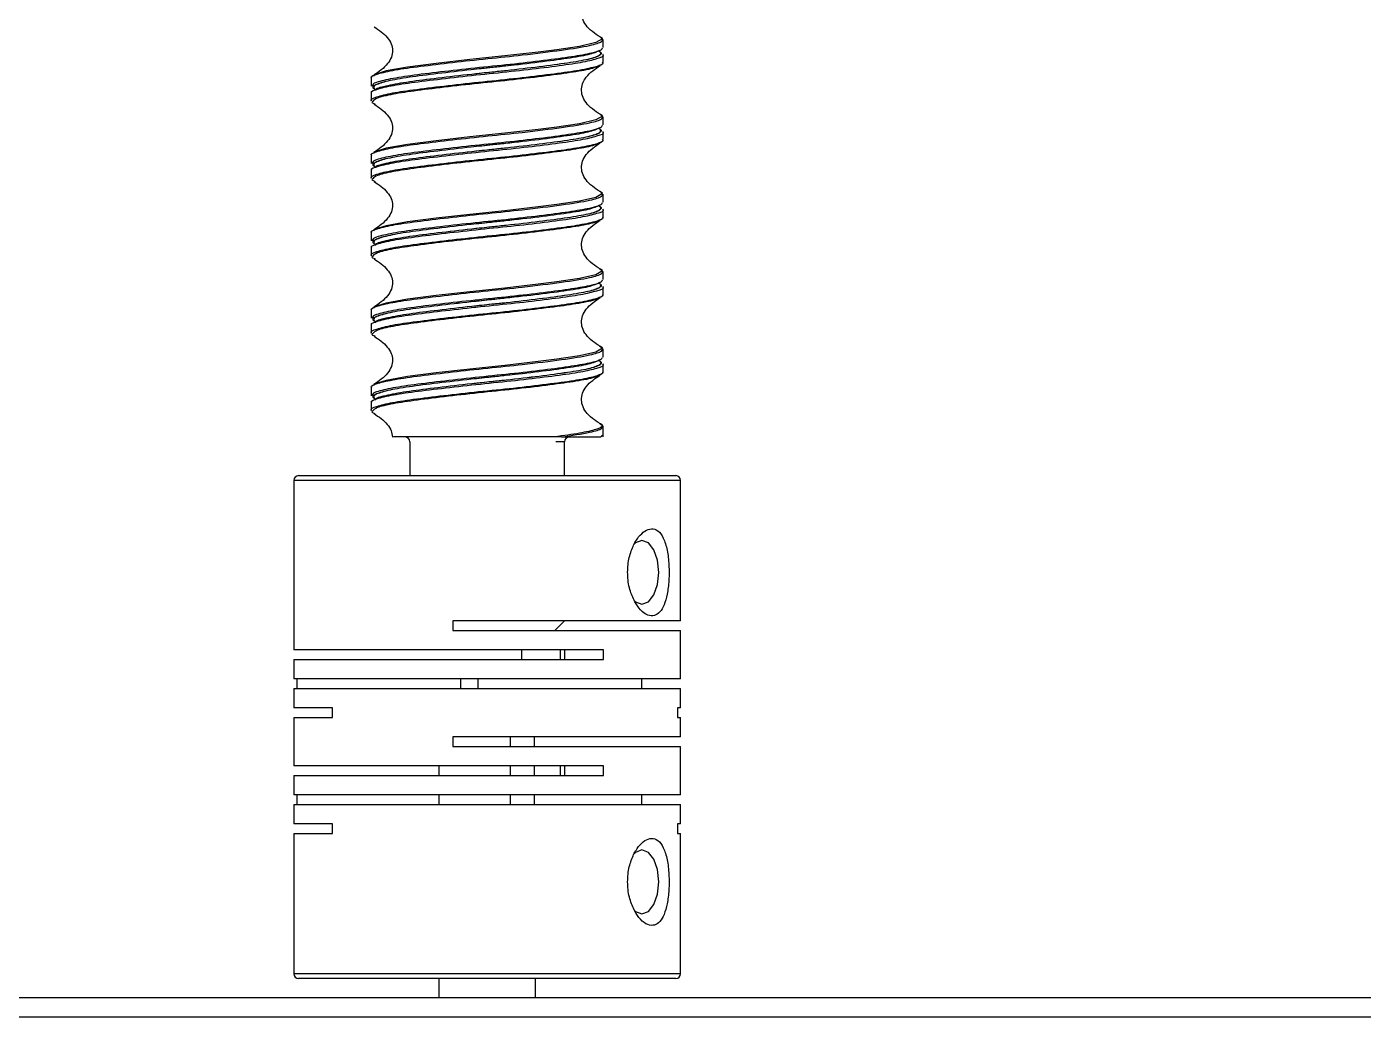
# Model space of a CAD drawing. Header units: millimetres. Extents: x 15 to 1184, y 5 to 1288.
# Drawn here: x 357.72 to 403.78, y 452.42 to 486.56 of the extents above; entities that cross this region are included whole.
import ezdxf

# ---------------------------------------------------------------- set-up
doc = ezdxf.new("R2010")
doc.units = ezdxf.units.MM

msp = doc.modelspace()

# ---------------------------------------------------------------- linework, layer by layer
at = {"color": 7, "linetype": 'Continuous', "lineweight": 25}
for p, q in [((377.455, 486.233), (377.516, 486.181)), ((377.588, 485.845), (377.588, 486.126)), ((377.588, 485.336), (377.588, 485.605)), ((374.891, 485.281), (374.221, 485.204)), ((369.588, 484.793), (369.588, 484.511)), ((369.692, 484.904), (369.67, 484.848)), ((369.588, 484.272), (369.588, 484.003)), ((377.455, 483.567), (377.516, 483.515)), ((377.588, 483.178), (377.588, 483.459)), ((377.588, 482.67), (377.588, 482.939)), ((374.891, 482.614), (374.221, 482.537)), ((369.588, 482.127), (369.588, 481.845)), ((369.692, 482.238), (369.67, 482.181)), ((369.588, 481.605), (369.588, 481.336)), ((377.455, 480.9), (377.516, 480.848)), ((377.588, 480.512), (377.588, 480.793)), ((377.588, 480.003), (377.588, 480.272)), ((369.692, 479.571), (369.67, 479.514)), ((374.891, 479.948), (374.221, 479.87)), ((369.588, 479.46), (369.588, 479.178)), ((369.588, 478.938), (369.588, 478.67)), ((377.455, 478.233), (377.516, 478.181)), ((377.588, 477.845), (377.588, 478.126)), ((374.891, 477.281), (374.221, 477.204)), ((377.588, 477.336), (377.588, 477.605)), ((369.588, 476.793), (369.588, 476.511)), ((369.692, 476.904), (369.67, 476.848)), ((369.588, 476.272), (369.588, 476.003)), ((377.455, 475.567), (377.516, 475.515)), ((377.588, 475.178), (377.588, 475.459)), ((377.588, 474.67), (377.588, 474.939)), ((374.891, 474.614), (374.221, 474.537)), ((369.588, 474.127), (369.588, 473.845)), ((369.692, 474.238), (369.67, 474.181)), ((369.588, 473.605), (369.588, 473.336)), ((377.455, 472.9), (377.516, 472.848)), ((377.588, 472.422), (377.588, 472.793)), ((370.921, 472.255), (370.921, 471.088)), ((376.143, 472.422), (377.498, 472.422)), ((376.255, 471.088), (376.255, 472.255)), ((377.539, 472.47), (377.498, 472.422)), ((377.535, 472.466), (377.582, 472.489)), ((366.921, 470.922), (366.921, 465.088)), ((380.088, 471.088), (367.088, 471.088)), ((380.255, 466.088), (380.255, 470.922)), ((380.255, 466.088), (372.401, 466.088)), ((372.401, 466.088), (372.401, 465.755)), ((372.401, 465.755), (380.255, 465.755)), ((375.921, 465.755), (376.255, 466.088)), ((380.255, 464.088), (380.255, 465.755)), ((377.591, 465.088), (366.921, 465.088)), ((374.775, 465.088), (374.775, 464.755)), ((376.114, 464.755), (376.114, 465.088)), ((376.252, 465.088), (376.252, 464.755)), ((377.591, 464.755), (377.591, 465.088)), ((366.921, 464.755), (366.921, 464.088)), ((366.921, 464.755), (377.591, 464.755)), ((380.255, 464.088), (366.921, 464.088)), ((367.028, 464.088), (367.028, 463.755)), ((372.683, 463.755), (372.683, 464.088)), ((373.264, 464.088), (373.264, 463.755)), ((378.919, 463.755), (378.919, 464.088)), ((366.921, 463.755), (366.921, 463.088)), ((366.921, 463.755), (380.255, 463.755)), ((380.255, 463.088), (380.255, 463.755)), ((368.257, 463.088), (366.921, 463.088)), ((368.257, 462.755), (368.257, 463.088)), ((380.148, 463.088), (380.148, 462.755)), ((380.255, 463.088), (380.148, 463.088)), ((366.921, 462.755), (366.921, 461.088)), ((366.921, 462.755), (368.257, 462.755)), ((380.148, 462.755), (380.255, 462.755)), ((380.255, 462.088), (380.255, 462.755)), ((380.255, 462.088), (372.401, 462.088)), ((372.401, 462.088), (372.401, 461.755)), ((374.39, 461.755), (374.39, 462.088)), ((375.215, 461.755), (375.215, 462.088)), ((372.401, 461.755), (380.255, 461.755)), ((380.255, 460.088), (380.255, 461.755)), ((377.591, 461.088), (366.921, 461.088)), ((366.921, 460.755), (366.921, 460.088)), ((366.921, 460.755), (377.591, 460.755)), ((371.921, 461.088), (371.921, 460.755)), ((374.39, 460.755), (374.39, 461.088)), ((375.215, 460.755), (375.215, 461.088)), ((376.114, 460.755), (376.114, 461.088)), ((376.252, 461.088), (376.252, 460.755)), ((377.591, 460.755), (377.591, 461.088)), ((380.255, 460.088), (366.921, 460.088)), ((366.921, 459.755), (366.921, 459.088)), ((366.921, 459.755), (380.255, 459.755)), ((367.028, 460.088), (367.028, 459.755)), ((371.921, 460.088), (371.921, 459.755)), ((374.39, 459.755), (374.39, 460.088)), ((375.215, 459.755), (375.215, 460.088)), ((378.919, 459.755), (378.919, 460.088)), ((380.255, 459.088), (380.255, 459.755)), ((368.257, 459.088), (366.921, 459.088)), ((368.257, 458.755), (368.257, 459.088)), ((380.255, 459.088), (380.148, 459.088)), ((380.148, 459.088), (380.148, 458.755)), ((366.921, 458.755), (366.921, 453.922)), ((366.921, 458.755), (368.257, 458.755)), ((380.148, 458.755), (380.255, 458.755)), ((380.255, 453.922), (380.255, 458.755)), ((380.088, 453.755), (367.088, 453.755)), ((371.921, 453.755), (371.921, 453.088)), ((375.255, 453.088), (375.255, 453.755)), ((442.042, 453.088), (305.375, 453.088)), ((511.709, 452.422), (235.709, 452.422))]:
    msp.add_line(p, q, dxfattribs=at)
at = {"color": 8, "linetype": 'Continuous', "lineweight": 25}
for p, q in [((376.255, 472.255), (375.952, 472.255)), ((380.255, 470.922), (366.921, 470.922)), ((380.255, 453.922), (366.921, 453.922))]:
    msp.add_line(p, q, dxfattribs=at)
at = {"color": 8, "linetype": 'Continuous', "lineweight": 25, "flags": 128}
for points in [[(377.516, 486.181), (377.556, 486.147), (377.334, 486.014), (376.763, 485.883), (375.907, 485.757), (375.891, 485.755), (375.348, 485.686), (374.19, 485.554), (372.992, 485.428), (371.825, 485.294), (370.844, 485.168), (370.106, 485.037), (369.692, 484.904), (369.692, 484.904)], [(377.516, 483.515), (377.556, 483.48), (377.334, 483.348), (376.763, 483.217), (375.907, 483.09), (375.891, 483.088), (375.348, 483.019), (374.19, 482.888), (372.992, 482.762), (371.825, 482.627), (370.844, 482.501), (370.106, 482.37), (369.692, 482.238), (369.692, 482.238)], [(377.516, 480.848), (377.556, 480.813), (377.334, 480.681), (376.763, 480.55), (375.907, 480.424), (375.891, 480.422), (375.348, 480.352), (374.19, 480.221), (372.992, 480.095), (371.825, 479.961), (370.844, 479.835), (370.106, 479.704), (369.692, 479.571), (369.692, 479.571)], [(377.516, 478.181), (377.556, 478.147), (377.334, 478.014), (376.763, 477.883), (375.907, 477.757), (375.891, 477.755), (375.348, 477.686), (374.19, 477.554), (372.992, 477.428), (371.825, 477.294), (370.844, 477.168), (370.106, 477.037), (369.692, 476.904), (369.692, 476.904)], [(377.516, 475.515), (377.556, 475.48), (377.334, 475.348), (376.763, 475.217), (375.907, 475.09), (375.891, 475.088), (375.348, 475.019), (374.19, 474.888), (372.992, 474.762), (371.825, 474.627), (370.844, 474.501), (370.106, 474.37), (369.692, 474.238), (369.692, 474.238)]]:
    msp.add_lwpolyline(points, dxfattribs=at)
at = {"color": 7, "linetype": 'Continuous', "lineweight": 25, "flags": 128}
for points in [[(379.499, 467.755), (379.455, 468.176), (379.33, 468.533), (379.142, 468.771), (378.921, 468.855), (378.7, 468.771), (378.649, 468.726)], [(378.674, 466.76), (378.7, 466.739), (378.921, 466.655), (379.142, 466.739), (379.33, 466.977), (379.455, 467.334), (379.499, 467.755)], [(379.499, 457.088), (379.455, 457.509), (379.33, 457.866), (379.142, 458.105), (378.921, 458.188), (378.7, 458.105), (378.649, 458.059)], [(378.674, 456.094), (378.7, 456.072), (378.921, 455.988), (379.142, 456.072), (379.33, 456.31), (379.455, 456.667), (379.499, 457.088)]]:
    msp.add_lwpolyline(points, dxfattribs=at)
at = {"color": 7, "linetype": 'Continuous', "lineweight": 25}
for centre, start, end in [((370.755, 472.255), 0, 90), ((376.421, 472.255), 90, 180), ((367.088, 470.922), 90, 180), ((380.088, 470.922), 0, 90), ((367.088, 453.922), 180, 270), ((380.088, 453.922), 270, 0)]:
    msp.add_arc(centre, 0.167, start, end, dxfattribs=at)
for points, knots in [([(377.557, 486.162), (377.369, 486.28), (377.101, 486.447), (376.882, 486.777), (376.821, 487.026), (376.864, 487.275), (377.057, 487.604), (377.305, 487.771), (377.48, 487.888)], [0, 0, 0, 0, 0.278355, 0.394273, 0.499971, 0.605666, 0.721598, 1, 1, 1, 1]), ([(369.686, 486.561), (369.853, 486.45), (370.09, 486.292), (370.286, 485.981), (370.34, 485.743), (370.295, 485.502), (370.101, 485.178), (369.856, 485.015), (369.683, 484.9)], [0, 0, 0, 0, 0.273014, 0.389182, 0.4964, 0.603606, 0.720291, 1, 1, 1, 1]), ([(369.611, 484.793), (369.604, 484.799), (369.545, 484.849), (369.793, 484.937), (370.359, 485.074), (371.264, 485.197), (372.372, 485.33), (373.598, 485.463), (374.923, 485.597), (376.213, 485.758), (377.132, 485.903), (377.579, 486.042), (377.559, 486.117), (377.55, 486.15)], [0, 0, 0, 0, 0.013651, 0.108666, 0.205466, 0.300109, 0.396402, 0.49258, 0.5873, 0.707927, 0.829084, 0.925888, 1, 1, 1, 1]), ([(369.616, 484.272), (369.608, 484.28), (369.551, 484.331), (369.811, 484.421), (370.394, 484.559), (371.309, 484.681), (372.426, 484.815), (373.653, 484.947), (374.877, 485.071), (375.972, 485.207), (376.863, 485.332), (377.4, 485.463), (377.655, 485.556), (377.577, 485.602), (377.572, 485.605)], [0, 0, 0, 0, 0.018248, 0.11493, 0.213428, 0.309732, 0.407717, 0.505583, 0.601967, 0.700482, 0.797036, 0.894683, 0.992836, 1, 1, 1, 1]), ([(377.553, 485.821), (377.543, 485.799), (377.515, 485.738), (377.14, 485.628), (376.429, 485.509), (375.419, 485.376), (374.242, 485.243), (373.001, 485.12), (371.822, 484.983), (370.797, 484.859), (370.047, 484.727), (369.627, 484.608), (369.628, 484.539), (369.629, 484.511)], [0, 0, 0, 0, 0.050753, 0.14174, 0.239732, 0.339504, 0.439061, 0.537198, 0.637467, 0.735693, 0.835134, 0.934996, 1, 1, 1, 1]), ([(377.418, 485.73), (377.441, 485.719), (377.548, 485.665), (377.503, 485.57), (377.116, 485.434), (376.389, 485.311), (375.406, 485.177), (374.253, 485.045), (373.036, 484.921), (371.878, 484.785), (370.865, 484.66), (370.136, 484.529), (369.749, 484.428), (369.735, 484.375), (369.732, 484.365)], [0, 0, 0, 0, 0.025469, 0.1199, 0.21604, 0.31002, 0.40571, 0.501193, 0.595313, 0.691481, 0.785686, 0.881057, 0.976833, 1, 1, 1, 1]), ([(377.458, 485.742), (377.355, 485.692), (377.163, 485.597), (376.376, 485.468), (375.396, 485.335), (374.462, 485.229), (373.895, 485.169), (373.731, 485.152)], [0, 0, 0, 0, 0.248225, 0.46621, 0.688159, 0.90963, 1, 1, 1, 1]), ([(377.553, 485.336), (377.564, 485.326), (377.615, 485.273), (377.336, 485.172), (376.723, 485.04), (375.79, 484.916), (374.665, 484.779), (373.432, 484.655), (372.215, 484.523), (371.13, 484.39), (370.259, 484.267), (369.746, 484.13), (369.528, 484.047), (369.589, 484.004), (369.59, 484.003)], [0, 0, 0, 0, 0.024544, 0.122637, 0.220352, 0.316835, 0.415345, 0.511772, 0.609561, 0.707597, 0.803858, 0.902335, 0.999085, 1, 1, 1, 1]), ([(373.769, 485.156), (373.524, 485.13), (372.875, 485.062), (371.86, 484.942), (370.86, 484.818), (370.103, 484.687), (369.713, 484.552), (369.587, 484.471), (369.691, 484.426), (369.695, 484.424)], [0, 0, 0, 0, 0.108501, 0.287638, 0.463119, 0.640772, 0.819177, 0.994152, 1, 1, 1, 1]), ([(377.557, 483.496), (377.369, 483.614), (377.101, 483.781), (376.882, 484.11), (376.821, 484.359), (376.864, 484.608), (377.057, 484.937), (377.305, 485.104), (377.48, 485.222)], [0, 0, 0, 0, 0.278352, 0.394277, 0.499976, 0.605664, 0.721596, 1, 1, 1, 1]), ([(377.54, 485.282), (377.542, 485.279), (377.559, 485.261), (377.499, 485.242), (377.449, 485.227)], [0, 0, 0, 0, 0.1675637, 1, 1, 1, 1]), ([(373.75, 484.994), (373.517, 484.97), (372.877, 484.903), (371.873, 484.784), (370.86, 484.66), (370.128, 484.529), (369.737, 484.426), (369.724, 484.372), (369.721, 484.36)], [0, 0, 0, 0, 0.119372, 0.32656, 0.529523, 0.734998, 0.941339, 1, 1, 1, 1]), ([(369.686, 484.447), (369.68, 484.441), (369.663, 484.425), (369.716, 484.407), (369.75, 484.397)], [0, 0, 0, 0, 0.368274, 1, 1, 1, 1]), ([(369.642, 483.989), (369.633, 483.984), (369.58, 483.953), (369.66, 483.921), (369.727, 483.895)], [0, 0, 0, 0, 0.172985, 1, 1, 1, 1]), ([(369.686, 483.894), (369.853, 483.783), (370.09, 483.625), (370.286, 483.314), (370.34, 483.076), (370.295, 482.836), (370.101, 482.512), (369.856, 482.348), (369.683, 482.233)], [0, 0, 0, 0, 0.273015, 0.389182, 0.496401, 0.603601, 0.720287, 1, 1, 1, 1]), ([(369.611, 482.127), (369.604, 482.133), (369.545, 482.182), (369.793, 482.271), (370.359, 482.408), (371.264, 482.531), (372.372, 482.664), (373.598, 482.796), (374.923, 482.93), (376.213, 483.092), (377.132, 483.236), (377.579, 483.375), (377.559, 483.45), (377.55, 483.483)], [0, 0, 0, 0, 0.013651, 0.108666, 0.205466, 0.300109, 0.396402, 0.49258, 0.5873, 0.707927, 0.829084, 0.925888, 1, 1, 1, 1]), ([(369.616, 481.605), (369.608, 481.613), (369.551, 481.664), (369.811, 481.755), (370.394, 481.892), (371.309, 482.015), (372.426, 482.148), (373.653, 482.28), (374.877, 482.404), (375.972, 482.541), (376.863, 482.665), (377.4, 482.796), (377.655, 482.89), (377.577, 482.936), (377.572, 482.939)], [0, 0, 0, 0, 0.018248, 0.11493, 0.213427, 0.309732, 0.407716, 0.505583, 0.601967, 0.700482, 0.797036, 0.894683, 0.992836, 1, 1, 1, 1]), ([(377.553, 483.155), (377.543, 483.133), (377.515, 483.071), (377.14, 482.961), (376.429, 482.842), (375.419, 482.709), (374.242, 482.577), (373.001, 482.453), (371.822, 482.316), (370.797, 482.192), (370.047, 482.06), (369.627, 481.942), (369.628, 481.872), (369.629, 481.845)], [0, 0, 0, 0, 0.050753, 0.14174, 0.239732, 0.339504, 0.439061, 0.537198, 0.637467, 0.735693, 0.835134, 0.934996, 1, 1, 1, 1]), ([(377.418, 483.064), (377.441, 483.052), (377.548, 482.999), (377.503, 482.903), (377.116, 482.767), (376.389, 482.644), (375.406, 482.511), (374.253, 482.378), (373.036, 482.255), (371.878, 482.118), (370.865, 481.994), (370.136, 481.862), (369.749, 481.761), (369.735, 481.709), (369.732, 481.698)], [0, 0, 0, 0, 0.025469, 0.1199, 0.21604, 0.31002, 0.40571, 0.501193, 0.595313, 0.691481, 0.785686, 0.881057, 0.976833, 1, 1, 1, 1]), ([(377.458, 483.075), (377.355, 483.025), (377.163, 482.93), (376.376, 482.802), (375.396, 482.668), (374.462, 482.562), (373.895, 482.502), (373.731, 482.485)], [0, 0, 0, 0, 0.248224, 0.46621, 0.688159, 0.90963, 1, 1, 1, 1]), ([(377.553, 482.67), (377.564, 482.659), (377.615, 482.606), (377.336, 482.505), (376.723, 482.374), (375.79, 482.249), (374.665, 482.113), (373.432, 481.989), (372.215, 481.857), (371.13, 481.723), (370.259, 481.6), (369.746, 481.464), (369.528, 481.38), (369.589, 481.337), (369.59, 481.336)], [0, 0, 0, 0, 0.024544, 0.122637, 0.220352, 0.316835, 0.415345, 0.511772, 0.609561, 0.707597, 0.803858, 0.902335, 0.999085, 1, 1, 1, 1]), ([(373.769, 482.489), (373.524, 482.463), (372.875, 482.395), (371.86, 482.276), (370.86, 482.151), (370.103, 482.02), (369.713, 481.886), (369.587, 481.804), (369.691, 481.759), (369.695, 481.758)], [0, 0, 0, 0, 0.108501, 0.287637, 0.463118, 0.640772, 0.819177, 0.994152, 1, 1, 1, 1]), ([(373.75, 482.327), (373.517, 482.303), (372.877, 482.236), (371.873, 482.118), (370.86, 481.994), (370.128, 481.862), (369.737, 481.759), (369.724, 481.705), (369.721, 481.693)], [0, 0, 0, 0, 0.119372, 0.32656, 0.529523, 0.734998, 0.941339, 1, 1, 1, 1]), ([(377.557, 480.829), (377.369, 480.947), (377.101, 481.114), (376.882, 481.444), (376.821, 481.693), (376.864, 481.941), (377.057, 482.271), (377.305, 482.437), (377.48, 482.555)], [0, 0, 0, 0, 0.2783506, 0.3942752, 0.4999728, 0.6056679, 0.7215927, 1, 1, 1, 1]), ([(377.54, 482.615), (377.542, 482.612), (377.559, 482.595), (377.499, 482.576), (377.449, 482.56)], [0, 0, 0, 0, 0.1675637, 1, 1, 1, 1]), ([(369.686, 481.78), (369.68, 481.774), (369.663, 481.758), (369.716, 481.741), (369.75, 481.73)], [0, 0, 0, 0, 0.368276, 1, 1, 1, 1]), ([(369.642, 481.322), (369.633, 481.317), (369.58, 481.286), (369.66, 481.254), (369.727, 481.228)], [0, 0, 0, 0, 0.172985, 1, 1, 1, 1]), ([(369.686, 481.227), (369.853, 481.117), (370.09, 480.959), (370.286, 480.647), (370.34, 480.41), (370.295, 480.169), (370.101, 479.845), (369.856, 479.682), (369.683, 479.566)], [0, 0, 0, 0, 0.273012, 0.389185, 0.496397, 0.603604, 0.72029, 1, 1, 1, 1]), ([(369.611, 479.46), (369.604, 479.466), (369.545, 479.515), (369.793, 479.604), (370.359, 479.741), (371.264, 479.864), (372.372, 479.997), (373.598, 480.129), (374.923, 480.263), (376.213, 480.425), (377.132, 480.569), (377.579, 480.708), (377.559, 480.784), (377.55, 480.816)], [0, 0, 0, 0, 0.013652, 0.108666, 0.205466, 0.300109, 0.396402, 0.49258, 0.5873, 0.707927, 0.829084, 0.925888, 1, 1, 1, 1]), ([(377.553, 480.488), (377.543, 480.466), (377.515, 480.405), (377.14, 480.295), (376.429, 480.176), (375.419, 480.042), (374.242, 479.91), (373.001, 479.786), (371.822, 479.65), (370.797, 479.525), (370.047, 479.394), (369.627, 479.275), (369.628, 479.205), (369.629, 479.178)], [0, 0, 0, 0, 0.0507527, 0.1417399, 0.2397321, 0.339504, 0.4390612, 0.5371977, 0.6374673, 0.7356931, 0.835134, 0.9349956, 1, 1, 1, 1]), ([(377.553, 480.003), (377.564, 479.993), (377.615, 479.94), (377.336, 479.838), (376.723, 479.707), (375.79, 479.583), (374.665, 479.446), (373.432, 479.322), (372.215, 479.19), (371.13, 479.057), (370.259, 478.934), (369.746, 478.797), (369.528, 478.714), (369.589, 478.67), (369.59, 478.67)], [0, 0, 0, 0, 0.024544, 0.122637, 0.220352, 0.316835, 0.415345, 0.511772, 0.609561, 0.707597, 0.803858, 0.902335, 0.999085, 1, 1, 1, 1]), ([(369.616, 478.938), (369.608, 478.946), (369.551, 478.998), (369.811, 479.088), (370.394, 479.225), (371.309, 479.348), (372.426, 479.481), (373.653, 479.614), (374.877, 479.737), (375.972, 479.874), (376.863, 479.999), (377.4, 480.13), (377.655, 480.223), (377.577, 480.269), (377.572, 480.272)], [0, 0, 0, 0, 0.0182477, 0.1149299, 0.2134275, 0.3097322, 0.4077166, 0.5055834, 0.6019673, 0.700482, 0.7970363, 0.8946829, 0.9928363, 1, 1, 1, 1]), ([(377.418, 480.397), (377.441, 480.386), (377.548, 480.332), (377.503, 480.237), (377.116, 480.1), (376.389, 479.977), (375.406, 479.844), (374.253, 479.712), (373.036, 479.588), (371.878, 479.451), (370.865, 479.327), (370.136, 479.196), (369.749, 479.095), (369.735, 479.042), (369.732, 479.032)], [0, 0, 0, 0, 0.025469, 0.119899, 0.21604, 0.31002, 0.40571, 0.501193, 0.595313, 0.691481, 0.785686, 0.881057, 0.976833, 1, 1, 1, 1]), ([(377.458, 480.409), (377.355, 480.358), (377.163, 480.263), (376.376, 480.135), (375.396, 480.002), (374.462, 479.895), (373.895, 479.836), (373.731, 479.818)], [0, 0, 0, 0, 0.248224, 0.46621, 0.688159, 0.90963, 1, 1, 1, 1]), ([(373.769, 479.822), (373.524, 479.797), (372.875, 479.729), (371.86, 479.609), (370.86, 479.485), (370.103, 479.353), (369.713, 479.219), (369.587, 479.138), (369.691, 479.092), (369.695, 479.091)], [0, 0, 0, 0, 0.108501, 0.287638, 0.463119, 0.640772, 0.819177, 0.994153, 1, 1, 1, 1]), ([(373.75, 479.661), (373.517, 479.636), (372.877, 479.57), (371.873, 479.451), (370.86, 479.327), (370.128, 479.196), (369.737, 479.093), (369.724, 479.038), (369.721, 479.026)], [0, 0, 0, 0, 0.119372, 0.32656, 0.529524, 0.734999, 0.941339, 1, 1, 1, 1]), ([(377.557, 478.162), (377.369, 478.28), (377.101, 478.447), (376.882, 478.777), (376.821, 479.026), (376.864, 479.275), (377.057, 479.604), (377.305, 479.771), (377.48, 479.888)], [0, 0, 0, 0, 0.278356, 0.394274, 0.499972, 0.605667, 0.721592, 1, 1, 1, 1]), ([(377.54, 479.949), (377.542, 479.946), (377.559, 479.928), (377.499, 479.909), (377.449, 479.893)], [0, 0, 0, 0, 0.167564, 1, 1, 1, 1]), ([(369.686, 479.113), (369.68, 479.107), (369.663, 479.091), (369.716, 479.074), (369.75, 479.063)], [0, 0, 0, 0, 0.368276, 1, 1, 1, 1]), ([(369.642, 478.656), (369.633, 478.65), (369.58, 478.619), (369.66, 478.588), (369.727, 478.561)], [0, 0, 0, 0, 0.172985, 1, 1, 1, 1]), ([(369.686, 478.561), (369.853, 478.45), (370.09, 478.292), (370.286, 477.981), (370.34, 477.743), (370.295, 477.502), (370.101, 477.178), (369.856, 477.015), (369.683, 476.9)], [0, 0, 0, 0, 0.273014, 0.389182, 0.4964, 0.603606, 0.720291, 1, 1, 1, 1]), ([(369.611, 476.793), (369.604, 476.799), (369.545, 476.849), (369.793, 476.937), (370.359, 477.074), (371.264, 477.197), (372.372, 477.33), (373.598, 477.463), (374.923, 477.597), (376.213, 477.758), (377.132, 477.903), (377.579, 478.042), (377.559, 478.117), (377.55, 478.15)], [0, 0, 0, 0, 0.013652, 0.108666, 0.205466, 0.300109, 0.396402, 0.49258, 0.5873, 0.707927, 0.829084, 0.925888, 1, 1, 1, 1]), ([(377.553, 477.821), (377.543, 477.799), (377.515, 477.738), (377.14, 477.628), (376.429, 477.509), (375.419, 477.376), (374.242, 477.243), (373.001, 477.12), (371.822, 476.983), (370.797, 476.859), (370.047, 476.727), (369.627, 476.608), (369.628, 476.539), (369.629, 476.511)], [0, 0, 0, 0, 0.0507525, 0.14174, 0.239732, 0.339504, 0.439061, 0.5371977, 0.6374673, 0.7356931, 0.835134, 0.9349956, 1, 1, 1, 1]), ([(377.418, 477.73), (377.441, 477.719), (377.548, 477.665), (377.503, 477.57), (377.116, 477.434), (376.389, 477.311), (375.406, 477.177), (374.253, 477.045), (373.036, 476.921), (371.878, 476.785), (370.865, 476.66), (370.136, 476.529), (369.749, 476.428), (369.735, 476.375), (369.732, 476.365)], [0, 0, 0, 0, 0.0254688, 0.1198996, 0.2160401, 0.31002, 0.4057103, 0.5011927, 0.5953126, 0.6914805, 0.7856859, 0.8810571, 0.9768326, 1, 1, 1, 1]), ([(377.458, 477.742), (377.355, 477.692), (377.163, 477.597), (376.376, 477.468), (375.396, 477.335), (374.462, 477.229), (373.895, 477.169), (373.731, 477.152)], [0, 0, 0, 0, 0.248225, 0.46621, 0.688159, 0.90963, 1, 1, 1, 1]), ([(377.553, 477.336), (377.564, 477.326), (377.615, 477.273), (377.336, 477.172), (376.723, 477.04), (375.79, 476.916), (374.665, 476.779), (373.432, 476.655), (372.215, 476.523), (371.13, 476.39), (370.259, 476.267), (369.746, 476.13), (369.528, 476.047), (369.589, 476.004), (369.59, 476.003)], [0, 0, 0, 0, 0.024544, 0.122637, 0.220352, 0.316835, 0.415345, 0.511772, 0.609561, 0.707597, 0.803858, 0.902335, 0.999085, 1, 1, 1, 1]), ([(369.616, 476.272), (369.608, 476.28), (369.551, 476.331), (369.811, 476.421), (370.394, 476.559), (371.309, 476.681), (372.426, 476.815), (373.653, 476.947), (374.877, 477.071), (375.972, 477.207), (376.863, 477.332), (377.4, 477.463), (377.655, 477.556), (377.577, 477.602), (377.572, 477.605)], [0, 0, 0, 0, 0.018248, 0.11493, 0.213428, 0.309732, 0.407717, 0.505583, 0.601967, 0.700482, 0.797036, 0.894683, 0.992836, 1, 1, 1, 1]), ([(377.54, 477.282), (377.542, 477.279), (377.559, 477.261), (377.499, 477.242), (377.449, 477.227)], [0, 0, 0, 0, 0.1675637, 1, 1, 1, 1]), ([(373.769, 477.156), (373.524, 477.13), (372.875, 477.062), (371.86, 476.942), (370.86, 476.818), (370.103, 476.687), (369.713, 476.552), (369.587, 476.471), (369.691, 476.426), (369.695, 476.424)], [0, 0, 0, 0, 0.108501, 0.287638, 0.463119, 0.640772, 0.819177, 0.994153, 1, 1, 1, 1]), ([(373.75, 476.994), (373.517, 476.97), (372.877, 476.903), (371.873, 476.784), (370.86, 476.66), (370.128, 476.529), (369.737, 476.426), (369.724, 476.372), (369.721, 476.36)], [0, 0, 0, 0, 0.119372, 0.32656, 0.529524, 0.734998, 0.941339, 1, 1, 1, 1]), ([(377.557, 475.496), (377.369, 475.614), (377.101, 475.781), (376.882, 476.11), (376.821, 476.359), (376.864, 476.608), (377.057, 476.937), (377.305, 477.104), (377.48, 477.222)], [0, 0, 0, 0, 0.278355, 0.394273, 0.499971, 0.605666, 0.721598, 1, 1, 1, 1]), ([(369.686, 476.447), (369.68, 476.441), (369.663, 476.425), (369.716, 476.407), (369.75, 476.397)], [0, 0, 0, 0, 0.368276, 1, 1, 1, 1]), ([(369.642, 475.989), (369.633, 475.984), (369.58, 475.953), (369.66, 475.921), (369.727, 475.895)], [0, 0, 0, 0, 0.172983, 1, 1, 1, 1]), ([(369.686, 475.894), (369.853, 475.783), (370.09, 475.625), (370.286, 475.314), (370.34, 475.076), (370.295, 474.836), (370.101, 474.512), (369.856, 474.348), (369.683, 474.233)], [0, 0, 0, 0, 0.273015, 0.389182, 0.4964, 0.6036, 0.720291, 1, 1, 1, 1]), ([(369.611, 474.127), (369.604, 474.133), (369.545, 474.182), (369.793, 474.271), (370.359, 474.408), (371.264, 474.531), (372.372, 474.664), (373.598, 474.796), (374.923, 474.93), (376.213, 475.092), (377.132, 475.236), (377.579, 475.375), (377.559, 475.45), (377.55, 475.483)], [0, 0, 0, 0, 0.013651, 0.108666, 0.205466, 0.300109, 0.396402, 0.49258, 0.5873, 0.707927, 0.829084, 0.925888, 1, 1, 1, 1]), ([(369.616, 473.605), (369.608, 473.613), (369.551, 473.664), (369.811, 473.755), (370.394, 473.892), (371.309, 474.015), (372.426, 474.148), (373.653, 474.28), (374.877, 474.404), (375.972, 474.541), (376.863, 474.665), (377.4, 474.796), (377.655, 474.89), (377.577, 474.936), (377.572, 474.939)], [0, 0, 0, 0, 0.018248, 0.11493, 0.213428, 0.309732, 0.407716, 0.505584, 0.601967, 0.700482, 0.797036, 0.894683, 0.992836, 1, 1, 1, 1]), ([(377.553, 475.155), (377.543, 475.133), (377.515, 475.071), (377.14, 474.961), (376.429, 474.842), (375.419, 474.709), (374.242, 474.577), (373.001, 474.453), (371.822, 474.316), (370.797, 474.192), (370.047, 474.06), (369.627, 473.942), (369.628, 473.872), (369.629, 473.845)], [0, 0, 0, 0, 0.050753, 0.14174, 0.239732, 0.339504, 0.439061, 0.537198, 0.637467, 0.735693, 0.835134, 0.934996, 1, 1, 1, 1]), ([(377.418, 475.064), (377.441, 475.052), (377.548, 474.999), (377.503, 474.903), (377.116, 474.767), (376.389, 474.644), (375.406, 474.511), (374.253, 474.378), (373.036, 474.255), (371.878, 474.118), (370.865, 473.994), (370.136, 473.862), (369.749, 473.761), (369.735, 473.709), (369.732, 473.698)], [0, 0, 0, 0, 0.025469, 0.1199, 0.21604, 0.31002, 0.40571, 0.501193, 0.595313, 0.691481, 0.785686, 0.881057, 0.976833, 1, 1, 1, 1]), ([(377.458, 475.075), (377.355, 475.025), (377.163, 474.93), (376.376, 474.802), (375.396, 474.668), (374.462, 474.562), (373.895, 474.502), (373.731, 474.485)], [0, 0, 0, 0, 0.248225, 0.46621, 0.688159, 0.90963, 1, 1, 1, 1]), ([(377.553, 474.67), (377.564, 474.659), (377.615, 474.606), (377.336, 474.505), (376.723, 474.374), (375.79, 474.249), (374.665, 474.113), (373.432, 473.989), (372.215, 473.857), (371.13, 473.723), (370.259, 473.6), (369.746, 473.464), (369.528, 473.38), (369.589, 473.337), (369.59, 473.336)], [0, 0, 0, 0, 0.024544, 0.122637, 0.220352, 0.316835, 0.415345, 0.511772, 0.609561, 0.707597, 0.803858, 0.902335, 0.999085, 1, 1, 1, 1]), ([(373.769, 474.489), (373.524, 474.463), (372.875, 474.395), (371.86, 474.276), (370.86, 474.151), (370.103, 474.02), (369.713, 473.886), (369.587, 473.804), (369.691, 473.759), (369.695, 473.758)], [0, 0, 0, 0, 0.108501, 0.287637, 0.463119, 0.640772, 0.819177, 0.994152, 1, 1, 1, 1]), ([(377.557, 472.829), (377.369, 472.947), (377.101, 473.114), (376.882, 473.444), (376.821, 473.693), (376.864, 473.941), (377.057, 474.271), (377.305, 474.437), (377.48, 474.555)], [0, 0, 0, 0, 0.2783506, 0.3942752, 0.4999728, 0.6056679, 0.7215927, 1, 1, 1, 1]), ([(377.54, 474.615), (377.542, 474.612), (377.559, 474.595), (377.499, 474.576), (377.449, 474.56)], [0, 0, 0, 0, 0.1675637, 1, 1, 1, 1]), ([(373.75, 474.327), (373.517, 474.303), (372.877, 474.236), (371.873, 474.118), (370.86, 473.994), (370.128, 473.862), (369.737, 473.759), (369.724, 473.705), (369.721, 473.693)], [0, 0, 0, 0, 0.119372, 0.32656, 0.529523, 0.734998, 0.941339, 1, 1, 1, 1]), ([(369.686, 473.78), (369.68, 473.774), (369.663, 473.758), (369.716, 473.741), (369.75, 473.73)], [0, 0, 0, 0, 0.368276, 1, 1, 1, 1]), ([(369.642, 473.322), (369.633, 473.317), (369.58, 473.286), (369.66, 473.254), (369.727, 473.228)], [0, 0, 0, 0, 0.172985, 1, 1, 1, 1]), ([(369.686, 473.227), (369.851, 473.117), (370.087, 472.959), (370.29, 472.649), (370.312, 472.49), (370.323, 472.415)], [0, 0, 0, 0, 0.553283, 0.788704, 1, 1, 1, 1]), ([(376.143, 472.422), (376.502, 472.475), (377.146, 472.57), (377.577, 472.708), (377.558, 472.784), (377.55, 472.816)], [0, 0, 0, 0, 0.414817, 0.746255, 1, 1, 1, 1]), ([(375.891, 472.422), (375.433, 472.422), (374.516, 472.422), (373.068, 472.422), (371.817, 472.422), (370.906, 472.422), (370.387, 472.422), (370.37, 472.422), (370.363, 472.422)], [0, 0, 0, 0, 0.1888622, 0.3780659, 0.553082, 0.7210819, 0.8822117, 1, 1, 1, 1]), ([(376.143, 472.422), (376.1, 472.422), (376.02, 472.422), (375.932, 472.422), (375.891, 472.422)], [0, 0, 0, 0, 0.534927, 1, 1, 1, 1]), ([(378.67, 466.745), (378.733, 466.644), (378.869, 466.43), (379.118, 466.258), (379.354, 466.242), (379.547, 466.373), (379.696, 466.628), (379.801, 467.002), (379.858, 467.48), (379.86, 468.014), (379.8, 468.53), (379.673, 468.949), (379.484, 469.207), (379.255, 469.281), (379.02, 469.197), (378.795, 468.985), (378.596, 468.652), (378.453, 468.207), (378.409, 467.687), (378.48, 467.165), (378.609, 466.88), (378.67, 466.745)], [0, 0, 0, 0, 0.047028, 0.100173, 0.148163, 0.193438, 0.240189, 0.291264, 0.347261, 0.406487, 0.466684, 0.52607, 0.581871, 0.631768, 0.677507, 0.72332, 0.772682, 0.827044, 0.885419, 0.945483, 1, 1, 1, 1]), ([(378.67, 456.078), (378.733, 455.977), (378.869, 455.763), (379.118, 455.591), (379.354, 455.576), (379.547, 455.707), (379.696, 455.961), (379.801, 456.335), (379.858, 456.813), (379.86, 457.347), (379.8, 457.863), (379.673, 458.283), (379.484, 458.54), (379.255, 458.614), (379.02, 458.53), (378.795, 458.319), (378.596, 457.986), (378.453, 457.54), (378.409, 457.02), (378.48, 456.498), (378.609, 456.213), (378.67, 456.078)], [0, 0, 0, 0, 0.047028, 0.100173, 0.148163, 0.193438, 0.240189, 0.291264, 0.347261, 0.406487, 0.466684, 0.52607, 0.581871, 0.631768, 0.677507, 0.72332, 0.772682, 0.827044, 0.885416, 0.945483, 1, 1, 1, 1])]:
    msp.add_open_spline(points, degree=3, knots=knots, dxfattribs=at)
at = {"color": 8, "linetype": 'Continuous', "lineweight": 25}
for points, knots in [([(377.482, 485.67), (377.492, 485.637), (377.514, 485.561), (377.114, 485.434), (376.397, 485.311), (375.409, 485.177), (374.48, 485.071), (373.914, 485.011), (373.75, 484.994)], [0, 0, 0, 0, 0.151828, 0.345977, 0.535762, 0.729, 0.921821, 1, 1, 1, 1]), ([(377.449, 485.227), (377.401, 485.198), (377.282, 485.125), (376.687, 485.009), (375.779, 484.885), (374.658, 484.748), (373.436, 484.624), (372.229, 484.492), (371.148, 484.359), (370.3, 484.236), (369.749, 484.105), (369.676, 484.026), (369.642, 483.989)], [0, 0, 0, 0, 0.068758, 0.174059, 0.27803, 0.384186, 0.488097, 0.593477, 0.699123, 0.802853, 0.908975, 1, 1, 1, 1]), ([(373.731, 485.152), (373.498, 485.127), (372.86, 485.061), (371.858, 484.942), (370.851, 484.818), (370.109, 484.687), (369.677, 484.56), (369.683, 484.482), (369.686, 484.447)], [0, 0, 0, 0, 0.106647, 0.292586, 0.474727, 0.659126, 0.844308, 1, 1, 1, 1]), ([(377.482, 483.004), (377.492, 482.97), (377.514, 482.894), (377.114, 482.767), (376.397, 482.644), (375.409, 482.51), (374.48, 482.404), (373.914, 482.345), (373.75, 482.327)], [0, 0, 0, 0, 0.151828, 0.345977, 0.535762, 0.729, 0.921821, 1, 1, 1, 1]), ([(377.449, 482.56), (377.401, 482.531), (377.282, 482.459), (376.687, 482.342), (375.779, 482.218), (374.658, 482.081), (373.436, 481.957), (372.229, 481.825), (371.148, 481.692), (370.3, 481.569), (369.749, 481.438), (369.676, 481.359), (369.642, 481.322)], [0, 0, 0, 0, 0.068758, 0.174059, 0.27803, 0.384186, 0.488097, 0.593477, 0.699123, 0.802853, 0.908975, 1, 1, 1, 1]), ([(373.731, 482.485), (373.498, 482.461), (372.86, 482.394), (371.858, 482.276), (370.851, 482.152), (370.109, 482.02), (369.677, 481.893), (369.683, 481.815), (369.686, 481.78)], [0, 0, 0, 0, 0.106647, 0.292585, 0.474726, 0.659126, 0.844308, 1, 1, 1, 1]), ([(377.482, 480.337), (377.492, 480.304), (377.514, 480.228), (377.114, 480.1), (376.397, 479.977), (375.409, 479.844), (374.48, 479.738), (373.914, 479.678), (373.75, 479.661)], [0, 0, 0, 0, 0.151828, 0.345978, 0.535762, 0.729, 0.921822, 1, 1, 1, 1]), ([(377.449, 479.893), (377.401, 479.865), (377.282, 479.792), (376.687, 479.675), (375.779, 479.551), (374.658, 479.414), (373.436, 479.291), (372.229, 479.159), (371.148, 479.025), (370.3, 478.902), (369.749, 478.772), (369.676, 478.692), (369.642, 478.656)], [0, 0, 0, 0, 0.068758, 0.174059, 0.27803, 0.384186, 0.488097, 0.593477, 0.699123, 0.802853, 0.908975, 1, 1, 1, 1]), ([(373.731, 479.818), (373.498, 479.794), (372.86, 479.727), (371.858, 479.609), (370.851, 479.485), (370.109, 479.353), (369.677, 479.226), (369.683, 479.149), (369.686, 479.113)], [0, 0, 0, 0, 0.106647, 0.292586, 0.474726, 0.659126, 0.844308, 1, 1, 1, 1]), ([(377.482, 477.67), (377.492, 477.637), (377.514, 477.561), (377.114, 477.434), (376.397, 477.311), (375.409, 477.177), (374.48, 477.071), (373.914, 477.011), (373.75, 476.994)], [0, 0, 0, 0, 0.151828, 0.345978, 0.535762, 0.729, 0.921822, 1, 1, 1, 1]), ([(377.449, 477.227), (377.401, 477.198), (377.282, 477.125), (376.687, 477.009), (375.779, 476.885), (374.658, 476.748), (373.436, 476.624), (372.229, 476.492), (371.148, 476.359), (370.3, 476.236), (369.749, 476.105), (369.676, 476.026), (369.642, 475.989)], [0, 0, 0, 0, 0.068758, 0.174059, 0.27803, 0.384186, 0.488097, 0.593476, 0.699123, 0.802853, 0.908975, 1, 1, 1, 1]), ([(373.731, 477.152), (373.498, 477.127), (372.86, 477.061), (371.858, 476.942), (370.851, 476.818), (370.109, 476.687), (369.677, 476.56), (369.683, 476.482), (369.686, 476.447)], [0, 0, 0, 0, 0.106647, 0.292586, 0.474726, 0.659126, 0.844308, 1, 1, 1, 1]), ([(377.482, 475.004), (377.492, 474.97), (377.514, 474.894), (377.114, 474.767), (376.397, 474.644), (375.409, 474.51), (374.48, 474.404), (373.914, 474.345), (373.75, 474.327)], [0, 0, 0, 0, 0.151828, 0.345977, 0.535762, 0.729, 0.921821, 1, 1, 1, 1]), ([(377.449, 474.56), (377.401, 474.531), (377.282, 474.459), (376.687, 474.342), (375.779, 474.218), (374.658, 474.081), (373.436, 473.957), (372.229, 473.825), (371.148, 473.692), (370.3, 473.569), (369.749, 473.438), (369.676, 473.359), (369.642, 473.322)], [0, 0, 0, 0, 0.068758, 0.174059, 0.27803, 0.384186, 0.488097, 0.593477, 0.699123, 0.802853, 0.908975, 1, 1, 1, 1]), ([(373.731, 474.485), (373.498, 474.461), (372.86, 474.394), (371.858, 474.276), (370.851, 474.151), (370.109, 474.02), (369.677, 473.893), (369.683, 473.815), (369.686, 473.78)], [0, 0, 0, 0, 0.106647, 0.292585, 0.474727, 0.659126, 0.844308, 1, 1, 1, 1]), ([(377.516, 472.848), (377.532, 472.837), (377.61, 472.783), (377.377, 472.681), (376.821, 472.549), (376.227, 472.467), (375.896, 472.422), (375.891, 472.422)], [0, 0, 0, 0, 0.08308, 0.389155, 0.694043, 0.995097, 1, 1, 1, 1])]:
    msp.add_open_spline(points, degree=3, knots=knots, dxfattribs=at)

doc.saveas('drawing.dxf')
